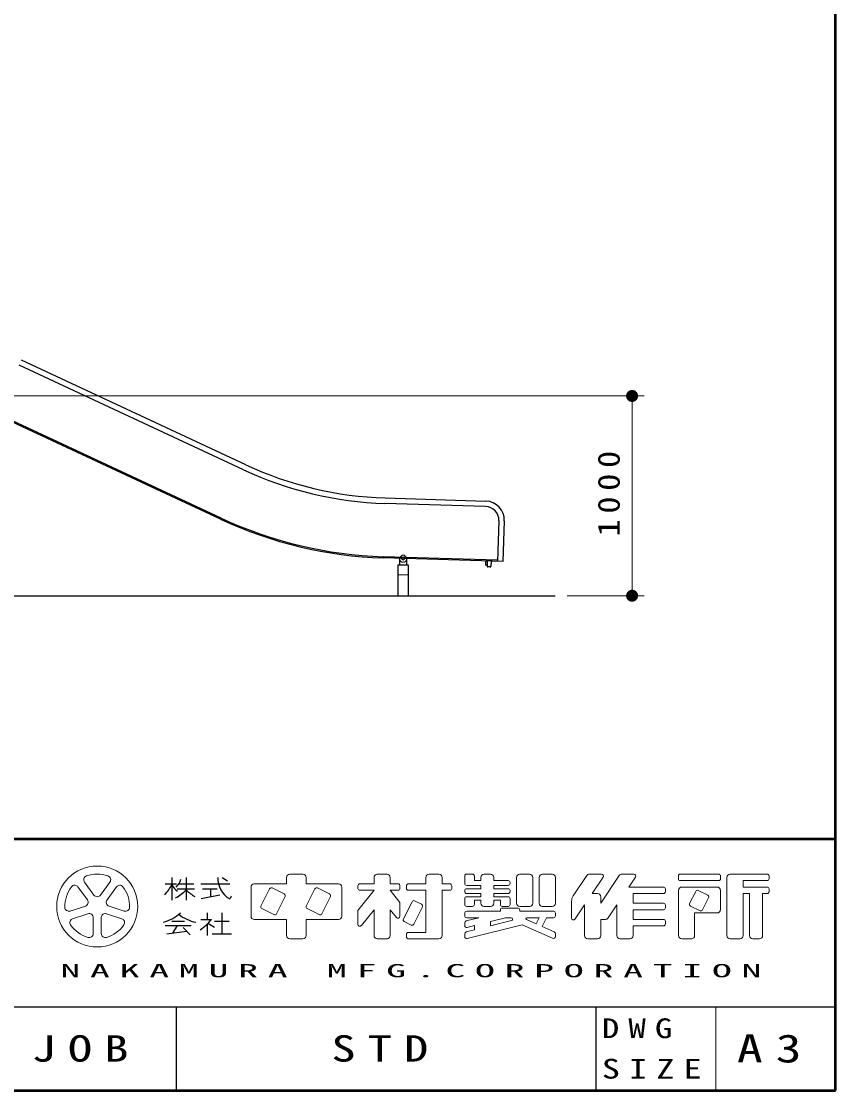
# Model space of a CAD drawing. Units: millimetres on the paper, scale 1:60. Extents: x -385 to 0, y -594 to 267.
# Drawn here: x -67.9 to 0, y -297 to -207.8 of the extents above; entities that cross this region are included whole.
import ezdxf

# ---------------------------------------------------------------- set-up
doc = ezdxf.new("R2010")
doc.units = ezdxf.units.MM
doc.linetypes.add('USER1', pattern=[4.5, 2.5, -2])
doc.layers.add('1_60', color=2, linetype='Continuous', lineweight=25)
doc.layers.add('LY_3', color=7, linetype='Continuous', lineweight=13)
doc.layers.add('LY_4', color=7, linetype='Continuous')
doc.styles.add('ＭＳ ゴシック', font='')
doc.styles.get('ＭＳ ゴシック').set_extended_font_data('MS Gothic')

# ---------------------------------------------------------------- blocks, each defined once
blk = doc.blocks.new('filled_dot')
at = {"color": 0, "linetype": 'Continuous', "lineweight": -2, "const_width": 1.25}
blk.add_lwpolyline([(-0.625, 0, 1), (0.625, 0, 1)], format="xyb", close=True, dxfattribs=at)

msp = doc.modelspace()

# ---------------------------------------------------------------- linework, layer by layer
at = {"layer": '1_60', "color": 190}
for p, q in [((-49.174, -244.792), (-67.893, -236.063)), ((-49.366, -245.202), (-68.085, -236.474)), ((-51.245, -249.233), (-69.999, -240.488)), ((-51.288, -249.323), (-69.999, -240.598)), ((-37.568, -247.557), (-29.166, -247.821)), ((-29.18, -248.274), (-37.583, -248.01)), ((-28.076, -249.449), (-28.183, -252.854)), ((-27.73, -252.868), (-27.623, -249.463)), ((-27.73, -252.868), (-37.725, -252.554)), ((-28.18, -252.754), (-37.722, -252.454)), ((-36.477, -253.132), (-35.644, -253.132)), ((-36.477, -255.712), (-36.477, -253.132)), ((-36.352, -252.632), (-36.352, -253.132)), ((-35.769, -252.632), (-35.769, -253.132)), ((-35.644, -253.132), (-35.644, -255.712)), ((-29.196, -252.822), (-29.207, -253.155)), ((-29.057, -253.16), (-29.207, -253.155)), ((-29.046, -252.827), (-29.059, -253.243)), ((-28.794, -253.302), (-29.011, -253.295)), ((-28.73, -252.837), (-28.743, -253.253))]:
    msp.add_line(p, q, dxfattribs=at)
at = {"layer": '1_60', "color": 7, "lineweight": 13}
for p, q in [((-69.341, -239.045), (-15.97, -239.045)), ((-16.97, -239.045), (-16.97, -255.712)), ((-22.39, -255.712), (-15.97, -255.712))]:
    msp.add_line(p, q, dxfattribs=at)
at = {"layer": '1_60', "color": 190, "linetype": 'USER1', "lineweight": 13}
msp.add_line((-35.644, -253.965), (-36.477, -253.965), dxfattribs=at)
at = {"layer": '1_60', "color": 7}
msp.add_line((-115.815, -255.712), (-23.39, -255.712), dxfattribs=at)
at = {"layer": '1_60', "color": 190}
msp.add_circle((-36.06, -252.632), 0.1, dxfattribs=at)
for centre, radius, start, end in [((-36.636, -217.904), 30.121, 245, 268.2), ((-36.636, -217.904), 29.667, 245, 268.2), ((-29.216, -249.413), 1.593, 358.2, 88.2), ((-29.216, -249.413), 1.14, 358.2, 88.2), ((-36.636, -217.904), 34.667, 245, 268.2), ((-36.636, -217.904), 34.567, 245, 268.2), ((-36.06, -252.632), 0.292, 0, 180), ((-29.009, -253.245), 0.05, 178.2, 268.2), ((-28.793, -253.252), 0.05, 268.2, 358.2)]:
    msp.add_arc(centre, radius, start, end, dxfattribs=at)
at = {"layer": '1_60', "color": 190, "linetype": 'USER1', "lineweight": 13}
msp.add_arc((-36.06, -252.632), 0.292, 178.2, 358.2, dxfattribs=at)
at = {"layer": 'LY_3', "lineweight": 50}
for p, q in [((0, -297), (0, -30)), ((-385, -276), (0, -276)), ((-385, -297), (0, -297))]:
    msp.add_line(p, q, dxfattribs=at)
at = {"layer": 'LY_3', "lineweight": 25}
for p, q in [((-55.361, -279.207), (-55.361, -281.097)), ((-54.146, -279.207), (-54.146, -281.097)), ((-55.901, -279.747), (-54.956, -279.747)), ((-54.769, -279.747), (-53.525, -279.747)), ((-52.931, -279.747), (-50.501, -279.747)), ((-50.719, -279.533), (-51.16, -279.239)), ((-54.915, -280.152), (-53.471, -280.152)), ((-52.889, -280.98), (-51.353, -280.673)), ((-52.796, -280.152), (-51.581, -280.152)), ((-52.121, -280.152), (-52.121, -280.827)), ((-52.931, -282.717), (-52.051, -282.717)), ((-52.391, -282.177), (-52.391, -282.717)), ((-51.176, -282.177), (-51.176, -283.932)), ((-55.901, -283.216), (-53.741, -283.216)), ((-55.361, -282.852), (-54.281, -282.852)), ((-54.899, -283.216), (-55.289, -283.864)), ((-54.416, -283.393), (-53.81, -283.999)), ((-52.391, -283.09), (-52.391, -284.067)), ((-52.34, -283.04), (-51.796, -283.354)), ((-51.783, -282.852), (-50.568, -282.852)), ((-55.765, -283.933), (-54.113, -283.696)), ((-51.986, -283.932), (-50.366, -283.932)), ((-55, -290), (-55, -297))]:
    msp.add_line(p, q, dxfattribs=at)
at = {"layer": 'LY_3'}
for p, q in [((-45.776, -279.207), (-45.776, -279.747)), ((-45.506, -278.937), (-44.426, -278.937)), ((-44.156, -279.207), (-44.156, -279.747)), ((-38.486, -279.207), (-38.486, -279.747)), ((-38.216, -278.937), (-37.406, -278.937)), ((-37.136, -279.207), (-37.136, -279.747)), ((-34.166, -279.207), (-34.166, -279.747)), ((-33.896, -278.937), (-33.086, -278.937)), ((-32.816, -279.207), (-32.816, -279.747)), ((-30.926, -279.099), (-30.926, -279.72)), ((-30.764, -278.937), (-30.278, -278.937)), ((-30.116, -279.099), (-30.116, -279.477)), ((-29.576, -279.207), (-29.576, -279.477)), ((-28.766, -278.937), (-29.306, -278.937)), ((-28.496, -279.207), (-28.496, -279.477)), ((-26.606, -279.207), (-26.606, -281.367)), ((-26.336, -278.937), (-25.526, -278.937)), ((-25.256, -279.207), (-25.256, -281.367)), ((-24.716, -279.207), (-24.716, -281.367)), ((-24.446, -278.937), (-23.636, -278.937)), ((-23.366, -279.207), (-23.366, -281.367)), ((-21.88, -280.758), (-20.746, -279.057)), ((-20.521, -278.937), (-19.529, -278.937)), ((-20.306, -280.557), (-19.394, -279.189)), ((-19.586, -281.367), (-18.046, -279.057)), ((-17.821, -278.937), (-16.829, -278.937)), ((-17.246, -280.017), (-16.694, -279.189)), ((-13.106, -279.099), (-13.106, -279.315)), ((-12.944, -278.937), (-9.758, -278.937)), ((-9.596, -279.099), (-9.596, -279.315)), ((-9.056, -279.207), (-9.056, -284.067)), ((-8.786, -278.937), (-5.708, -278.937)), ((-5.546, -279.099), (-5.546, -279.315)), ((-62.39, -281.083), (-63.175, -280.003)), ((-62.629, -279.607), (-61.844, -280.687)), ((-61.298, -280.687), (-60.513, -279.607)), ((-59.967, -280.003), (-60.752, -281.083)), ((-48.746, -280.017), (-48.746, -282.447)), ((-48.476, -279.747), (-45.776, -279.747)), ((-45.975, -280.592), (-46.981, -280.089)), ((-44.156, -279.747), (-41.456, -279.747)), ((-42.195, -280.592), (-43.201, -280.089)), ((-41.186, -280.017), (-41.186, -282.447)), ((-39.836, -279.909), (-39.836, -280.125)), ((-39.674, -279.747), (-38.486, -279.747)), ((-37.136, -279.747), (-36.488, -279.747)), ((-36.326, -279.909), (-36.326, -280.125)), ((-35.786, -279.909), (-35.786, -280.125)), ((-35.624, -279.747), (-34.166, -279.747)), ((-32.816, -279.747), (-32.168, -279.747)), ((-32.006, -279.909), (-32.006, -280.125)), ((-30.764, -279.882), (-29.576, -279.882)), ((-30.116, -279.477), (-29.576, -279.477)), ((-29.576, -279.882), (-29.576, -280.152)), ((-28.496, -279.477), (-27.308, -279.477)), ((-28.496, -279.882), (-27.308, -279.882)), ((-28.496, -279.882), (-28.496, -280.152)), ((-27.146, -279.639), (-27.146, -279.72)), ((-17.246, -280.017), (-14.348, -280.017)), ((-12.944, -279.477), (-9.758, -279.477)), ((-12.836, -280.017), (-9.866, -280.017)), ((-7.706, -279.477), (-7.706, -280.017)), ((-7.706, -279.477), (-5.708, -279.477)), ((-7.706, -280.017), (-5.708, -280.017)), ((-47.198, -280.162), (-47.918, -281.6)), ((-46.622, -282.248), (-45.902, -280.81)), ((-43.418, -280.162), (-44.138, -281.6)), ((-42.842, -282.248), (-42.122, -280.81)), ((-38.486, -280.287), (-39.836, -281.974)), ((-39.674, -280.287), (-38.486, -280.287)), ((-37.136, -280.287), (-36.326, -281.299)), ((-37.136, -280.287), (-36.488, -280.287)), ((-35.624, -280.287), (-34.166, -280.287)), ((-34.166, -280.287), (-34.166, -283.797)), ((-32.816, -280.287), (-32.816, -284.067)), ((-32.816, -280.287), (-32.168, -280.287)), ((-30.926, -280.314), (-30.926, -280.395)), ((-30.926, -280.989), (-30.926, -281.475)), ((-30.764, -280.152), (-29.576, -280.152)), ((-30.764, -280.557), (-29.576, -280.557)), ((-30.764, -280.827), (-29.576, -280.827)), ((-29.576, -280.557), (-29.576, -280.827)), ((-28.496, -280.152), (-27.308, -280.152)), ((-28.496, -280.557), (-27.308, -280.557)), ((-28.496, -280.557), (-28.496, -280.827)), ((-28.496, -280.827), (-27.308, -280.827)), ((-27.146, -280.314), (-27.146, -280.395)), ((-27.146, -280.989), (-27.146, -281.475)), ((-20.306, -280.557), (-19.856, -280.557)), ((-19.586, -280.827), (-19.586, -281.367)), ((-16.886, -280.557), (-14.348, -280.557)), ((-16.886, -280.557), (-16.886, -281.367)), ((-14.186, -280.179), (-14.186, -280.395)), ((-13.106, -280.287), (-13.106, -284.067)), ((-11.666, -280.378), (-12.17, -281.384)), ((-11.449, -280.305), (-10.659, -280.7)), ((-10.586, -280.918), (-11.09, -281.924)), ((-9.596, -280.287), (-9.596, -281.907)), ((-7.706, -280.557), (-7.166, -280.557)), ((-7.706, -280.557), (-7.706, -284.067)), ((-7.166, -280.557), (-7.166, -284.067)), ((-6.086, -280.557), (-5.708, -280.557)), ((-6.086, -280.557), (-6.086, -284.067)), ((-5.546, -280.179), (-5.546, -280.395)), ((-63.828, -282.015), (-62.559, -281.603)), ((-60.583, -281.603), (-59.313, -282.015)), ((-47.845, -281.817), (-46.839, -282.32)), ((-44.065, -281.817), (-43.059, -282.32)), ((-36.326, -281.299), (-36.326, -282.457)), ((-35.318, -281.242), (-36.038, -282.68)), ((-34.454, -281.674), (-35.174, -283.112)), ((-35.101, -281.169), (-34.527, -281.456)), ((-30.764, -281.637), (-30.278, -281.637)), ((-30.116, -281.097), (-29.576, -281.097)), ((-30.116, -281.097), (-30.116, -281.475)), ((-29.576, -281.097), (-29.576, -281.367)), ((-29.306, -281.637), (-28.766, -281.637)), ((-28.496, -281.097), (-28.496, -281.367)), ((-28.496, -281.097), (-27.956, -281.097)), ((-27.956, -281.097), (-27.956, -281.475)), ((-27.794, -281.637), (-27.308, -281.637)), ((-27.794, -281.772), (-26.498, -281.772)), ((-26.336, -281.637), (-25.526, -281.637)), ((-24.446, -281.637), (-23.636, -281.637)), ((-22.016, -281.207), (-22.016, -282.587)), ((-21.719, -282.677), (-20.936, -281.502)), ((-20.936, -281.502), (-20.936, -284.067)), ((-18.966, -282.596), (-18.236, -281.502)), ((-18.236, -281.502), (-18.236, -284.067)), ((-16.886, -281.367), (-14.348, -281.367)), ((-14.186, -281.529), (-14.186, -281.745)), ((-12.097, -281.601), (-11.307, -281.996)), ((-62.35, -282.245), (-63.62, -282.657)), ((-61.908, -283.901), (-61.908, -282.566)), ((-61.233, -282.566), (-61.233, -283.901)), ((-59.522, -282.657), (-60.792, -282.245)), ((-48.476, -282.717), (-45.776, -282.717)), ((-45.776, -282.717), (-45.776, -284.067)), ((-44.156, -282.717), (-41.456, -282.717)), ((-44.156, -282.717), (-44.156, -284.067)), ((-39.836, -281.974), (-39.836, -283.132)), ((-38.486, -281.907), (-39.547, -283.234)), ((-38.486, -281.907), (-38.486, -284.067)), ((-37.136, -281.907), (-36.614, -282.559)), ((-37.136, -281.907), (-37.136, -284.067)), ((-30.926, -282.204), (-30.926, -282.42)), ((-29.74, -282.582), (-30.803, -282.848)), ((-30.764, -282.042), (-27.956, -282.042)), ((-30.764, -282.582), (-29.74, -282.582)), ((-27.513, -282.582), (-28.766, -282.895)), ((-27.956, -281.934), (-27.956, -282.042)), ((-27.513, -282.582), (-27.053, -282.582)), ((-26.336, -281.934), (-26.336, -282.042)), ((-26.336, -282.042), (-23.528, -282.042)), ((-25.771, -282.737), (-24.968, -283.094)), ((-25.738, -282.582), (-24.712, -282.582)), ((-24.968, -283.094), (-24.712, -282.582)), ((-24.474, -283.313), (-24.108, -282.582)), ((-24.108, -282.582), (-23.528, -282.582)), ((-23.366, -282.204), (-23.366, -282.42)), ((-19.586, -282.717), (-19.19, -282.717)), ((-19.586, -282.717), (-19.586, -284.067)), ((-16.886, -281.907), (-16.886, -282.717)), ((-16.886, -281.907), (-14.348, -281.907)), ((-16.886, -282.717), (-14.348, -282.717)), ((-11.756, -282.177), (-11.756, -284.067)), ((-11.756, -282.177), (-9.866, -282.177)), ((-35.965, -282.897), (-35.391, -283.184)), ((-30.926, -283.005), (-30.926, -283.227)), ((-30.116, -283.594), (-30.803, -283.766)), ((-26.15, -283.159), (-30.725, -284.303)), ((-30.116, -283.232), (-30.725, -283.385)), ((-30.116, -283.232), (-30.116, -283.594)), ((-27.023, -282.821), (-28.766, -283.257)), ((-28.766, -282.895), (-28.766, -283.257)), ((-26.15, -283.159), (-23.594, -284.295)), ((-24.474, -283.313), (-23.462, -283.763)), ((-16.886, -283.257), (-16.886, -284.067)), ((-16.886, -283.257), (-14.348, -283.257)), ((-14.186, -282.879), (-14.186, -283.095)), ((-45.506, -284.337), (-44.426, -284.337)), ((-38.216, -284.337), (-37.406, -284.337)), ((-35.786, -283.959), (-35.786, -284.175)), ((-35.624, -283.797), (-34.166, -283.797)), ((-35.624, -284.337), (-33.086, -284.337)), ((-30.926, -283.923), (-30.926, -284.146)), ((-23.366, -283.911), (-23.366, -284.147)), ((-20.666, -284.337), (-19.856, -284.337)), ((-17.966, -284.337), (-17.156, -284.337)), ((-12.836, -284.337), (-12.026, -284.337)), ((-8.786, -284.337), (-7.976, -284.337)), ((-6.896, -284.337), (-6.356, -284.337)), ((-10, -290), (-10, -297))]:
    msp.add_line(p, q, dxfattribs=at)
at = {"layer": 'LY_3', "color": 211, "lineweight": 25}
for p, q in [((-242.5, -290), (0, -290)), ((-20, -290), (-20, -297))]:
    msp.add_line(p, q, dxfattribs=at)
at = {"layer": 'LY_3'}
msp.add_circle((-61.571, -281.637), 3.375, dxfattribs=at)
for centre, radius, start, end in [((-62.356, -279.408), 0.338, 109.39847, 215.99997), ((-61.571, -281.637), 2.7, 70.60155, 109.39847), ((-60.786, -279.408), 0.338, 324, 70.60155), ((-45.506, -279.207), 0.27, 89.99998, 179.99996), ((-44.426, -279.207), 0.27, 0, 89.99998), ((-38.216, -279.207), 0.27, 89.99998, 179.99996), ((-37.406, -279.207), 0.27, 0, 89.99998), ((-33.896, -279.207), 0.27, 89.99998, 179.99996), ((-33.086, -279.207), 0.27, 0, 89.99998), ((-30.764, -279.099), 0.162, 89.99998, 179.99996), ((-30.278, -279.099), 0.162, 0, 89.99998), ((-29.306, -279.207), 0.27, 89.99998, 179.99996), ((-28.766, -279.207), 0.27, 0, 89.99998), ((-26.336, -279.207), 0.27, 89.99998, 179.99996), ((-25.526, -279.207), 0.27, 0, 89.99998), ((-24.446, -279.207), 0.27, 89.99998, 179.99996), ((-23.636, -279.207), 0.27, 0, 89.99998), ((-20.521, -279.207), 0.27, 89.99998, 146.30984), ((-19.529, -279.099), 0.162, 326.31015, 89.99998), ((-17.821, -279.207), 0.27, 89.99998, 146.3098), ((-16.829, -279.099), 0.162, 326.31003, 89.99998), ((-12.944, -279.099), 0.162, 89.99998, 179.99996), ((-9.758, -279.099), 0.162, 0, 89.99998), ((-8.786, -279.207), 0.27, 89.99998, 179.99996), ((-5.708, -279.099), 0.162, 0, 89.99998), ((-61.571, -281.637), 2.7, 142.60154, 181.39846), ((-63.448, -280.202), 0.338, 35.99999, 142.60154), ((-59.694, -280.202), 0.338, 37.39846, 143.99995), ((-61.571, -281.637), 2.7, 358.60155, 37.39847), ((-48.476, -280.017), 0.27, 89.99998, 179.99996), ((-47.054, -280.234), 0.162, 63.43492, 153.43499), ((-43.274, -280.234), 0.162, 63.43492, 153.43499), ((-41.456, -280.017), 0.27, 0, 89.99998), ((-39.674, -279.909), 0.162, 89.99998, 179.99996), ((-36.488, -279.909), 0.162, 0, 89.99998), ((-35.624, -279.909), 0.162, 89.99998, 179.99996), ((-32.168, -279.909), 0.162, 0, 89.99998), ((-30.764, -279.72), 0.162, 179.99998, 270.00002), ((-27.308, -279.639), 0.162, 0, 89.99998), ((-27.308, -279.72), 0.162, 270.00002, 0), ((-14.348, -280.179), 0.162, 0, 89.99998), ((-12.944, -279.315), 0.162, 179.99998, 270.00002), ((-12.836, -280.287), 0.27, 89.99998, 179.99996), ((-9.866, -280.287), 0.27, 0, 89.99998), ((-9.758, -279.315), 0.162, 270.00002, 0), ((-5.708, -279.315), 0.162, 270.00002, 0), ((-5.708, -280.179), 0.162, 0, 89.99998), ((-61.571, -280.488), 0.338, 215.99998, 324), ((-46.047, -280.737), 0.162, 333.4349, 63.43487), ((-42.267, -280.737), 0.162, 333.4349, 63.43487), ((-39.674, -280.125), 0.162, 179.99998, 270.00002), ((-36.488, -280.125), 0.162, 270.00002, 0), ((-35.624, -280.125), 0.162, 179.99998, 270.00002), ((-32.168, -280.125), 0.162, 270.00002, 0), ((-30.764, -280.314), 0.162, 89.99998, 179.99996), ((-30.764, -280.395), 0.162, 179.99998, 270.00002), ((-30.764, -280.989), 0.162, 89.99998, 179.99996), ((-27.308, -280.314), 0.162, 0, 89.99998), ((-27.308, -280.395), 0.162, 270.00002, 0), ((-27.308, -280.989), 0.162, 0, 89.99998), ((-21.206, -281.207), 0.81, 146.30999, 179.99996), ((-19.856, -280.827), 0.27, 0, 89.99998), ((-14.348, -280.395), 0.162, 270.00002, 0), ((-11.522, -280.45), 0.162, 63.43447, 153.43474), ((-10.731, -280.845), 0.162, 333.43484, 63.43447), ((-5.708, -280.395), 0.162, 270.00002, 0), ((-63.933, -281.694), 0.338, 181.39848, 287.99997), ((-62.663, -281.282), 0.338, 287.99998, 35.99999), ((-60.479, -281.282), 0.338, 143.99996, 251.99999), ((-59.209, -281.694), 0.338, 252.00001, 358.60156), ((-47.773, -281.672), 0.162, 153.43495, 243.43485), ((-43.993, -281.672), 0.162, 153.43495, 243.43485), ((-35.174, -281.314), 0.162, 63.43487, 153.43498), ((-34.599, -281.601), 0.162, 333.43492, 63.43493), ((-30.764, -281.475), 0.162, 179.99998, 270.00002), ((-30.278, -281.475), 0.162, 270.00002, 0), ((-29.306, -281.367), 0.27, 179.99998, 270.00002), ((-28.766, -281.367), 0.27, 270.00002, 0), ((-27.794, -281.475), 0.162, 179.99998, 270.00002), ((-27.794, -281.934), 0.162, 89.99998, 179.99996), ((-27.308, -281.475), 0.162, 270.00002, 0), ((-26.336, -281.367), 0.27, 179.99998, 270.00002), ((-26.498, -281.934), 0.162, 0, 89.99998), ((-25.526, -281.367), 0.27, 270.00002, 0), ((-24.446, -281.367), 0.27, 179.99998, 270.00002), ((-23.636, -281.367), 0.27, 270.00002, 0), ((-14.348, -281.529), 0.162, 0, 89.99998), ((-14.348, -281.745), 0.162, 270.00002, 0), ((-12.025, -281.456), 0.162, 153.43517, 243.43529), ((-63.516, -282.978), 0.338, 107.99999, 214.60154), ((-62.246, -282.566), 0.338, 359.99997, 107.99999), ((-60.896, -282.566), 0.338, 71.99997, 179.99999), ((-59.626, -282.978), 0.338, 325.39847, 71.99996), ((-48.476, -282.447), 0.27, 179.99998, 270.00002), ((-46.766, -282.175), 0.162, 243.43498, 333.43496), ((-42.986, -282.175), 0.162, 243.43498, 333.43496), ((-41.456, -282.447), 0.27, 270.00002, 0), ((-36.488, -282.457), 0.162, 218.65962, 0), ((-35.893, -282.752), 0.162, 153.43487, 243.4348), ((-30.764, -282.204), 0.162, 89.99998, 179.99996), ((-30.764, -282.42), 0.162, 179.99998, 270.00002), ((-27.053, -282.703), 0.121, 284.0365, 89.99998), ((-25.738, -282.663), 0.081, 89.99998, 246.03817), ((-23.528, -282.204), 0.162, 0, 89.99998), ((-23.528, -282.42), 0.162, 270.00002, 0), ((-21.854, -282.587), 0.162, 179.99998, 326.30997), ((-19.19, -282.447), 0.27, 270.00002, 326.31002), ((-14.348, -282.879), 0.162, 0, 89.99998), ((-11.234, -281.851), 0.162, 243.43534, 333.43491), ((-9.866, -281.907), 0.27, 270.00002, 0), ((-61.571, -281.637), 2.7, 214.60156, 253.39848), ((-61.571, -281.637), 2.7, 286.60155, 325.39847), ((-39.674, -283.132), 0.162, 179.99998, 321.34037), ((-35.318, -283.039), 0.162, 243.43487, 333.43498), ((-30.764, -283.005), 0.162, 104.03614, 179.99996), ((-30.764, -283.227), 0.162, 179.99998, 284.03612), ((-14.348, -283.095), 0.162, 270.00002, 0), ((-62.246, -283.901), 0.338, 253.39847, 359.99997), ((-60.896, -283.901), 0.338, 179.99999, 286.60154), ((-45.506, -284.067), 0.27, 179.99998, 270.00002), ((-44.426, -284.067), 0.27, 270.00002, 0), ((-38.216, -284.067), 0.27, 179.99998, 270.00002), ((-37.406, -284.067), 0.27, 270.00002, 0), ((-35.624, -283.959), 0.162, 89.99998, 179.99996), ((-35.624, -284.175), 0.162, 179.99998, 270.00002), ((-33.086, -284.067), 0.27, 270.00002, 0), ((-30.764, -283.923), 0.162, 104.03614, 179.99996), ((-30.764, -284.146), 0.162, 179.99998, 284.03612), ((-23.528, -284.147), 0.162, 246.03699, 0), ((-23.528, -283.911), 0.162, 0, 66.03701), ((-20.666, -284.067), 0.27, 179.99998, 270.00002), ((-19.856, -284.067), 0.27, 270.00002, 0), ((-17.966, -284.067), 0.27, 179.99998, 270.00002), ((-17.156, -284.067), 0.27, 270.00002, 0), ((-12.836, -284.067), 0.27, 179.99998, 270.00002), ((-12.026, -284.067), 0.27, 270.00002, 0), ((-8.786, -284.067), 0.27, 179.99998, 270.00002), ((-7.976, -284.067), 0.27, 270.00002, 0), ((-6.896, -284.067), 0.27, 179.99998, 270.00002), ((-6.356, -284.067), 0.27, 270.00002, 0)]:
    msp.add_arc(centre, radius, start, end, dxfattribs=at)
at = {"layer": 'LY_3', "lineweight": 25}
for centre, radius, start, end in [((-49.563, -279.306), 1.953, 177.09472, 240.51891), ((-57.466, -278.916), 2.285, 311.36185, 337.13638), ((-53.383, -278.573), 2.345, 212.50346, 230.00631), ((-56.002, -278.953), 1.467, 313.72108, 343.54317), ((-56.374, -278.182), 3.034, 295.86917, 317.23867), ((-51.918, -278.182), 3.034, 222.76131, 240.10806), ((-51.54, -280.195), 1.299, 321.42112, 334.8249), ((-56.898, -279.743), 3.32, 285.11261, 313.40619), ((-52.77, -279.806), 3.192, 231.17281, 259.75506), ((-55.66, -279.774), 4.657, 304.87257, 320.80411)]:
    msp.add_arc(centre, radius, start, end, dxfattribs=at)

# ---------------------------------------------------------------- block references
at = {"layer": '1_60', "color": 7, "lineweight": 13, "xscale": 0.4, "yscale": 0.4}
for p, rotation in [((-16.97, -239.045), 270), ((-16.97, -255.712), 90)]:
    msp.add_blockref('filled_dot', p, dxfattribs=dict(at, rotation=rotation))

# ---------------------------------------------------------------- texts
at = {"layer": '1_60', "color": 7, "insert": (-17.97, -246.957), "char_height": 1.833, "attachment_point": 8, "rotation": 90, "style": 'ＭＳ ゴシック'}
msp.add_mtext('\\T1.33;\\W1.15;1000', dxfattribs=at)
at = {"layer": 'LY_3', "color": 4, "style": 'ＭＳ ゴシック'}
for s, insert, char_height, attachment_point in [('\\T1.5;\\W2.2;NAKAMURA\\~MFG.CORPORATION', (-35, -287), 1.1, 5), ('\\T1.52;\\W1.3;DWG', (-19.5, -291.812), 1.65, 4), ('\\T1.5;\\W1.35;JOB', (-62.5, -293.5), 2.199, 5), ('\\T1.5;\\W1.35;A3', (-5, -293.5), 2.346, 5), ('\\T1.5;\\W1.35;SIZE', (-19.5, -295.188), 1.65, 4)]:
    msp.add_mtext(s, dxfattribs=dict(at, insert=insert, char_height=char_height, attachment_point=attachment_point))
at = {"layer": 'LY_4', "insert": (-37.5, -293.5), "char_height": 2.199, "attachment_point": 5, "style": 'ＭＳ ゴシック'}
msp.add_mtext('\\T1.5;\\W1.35;STD', dxfattribs=at)

doc.saveas('drawing.dxf')
